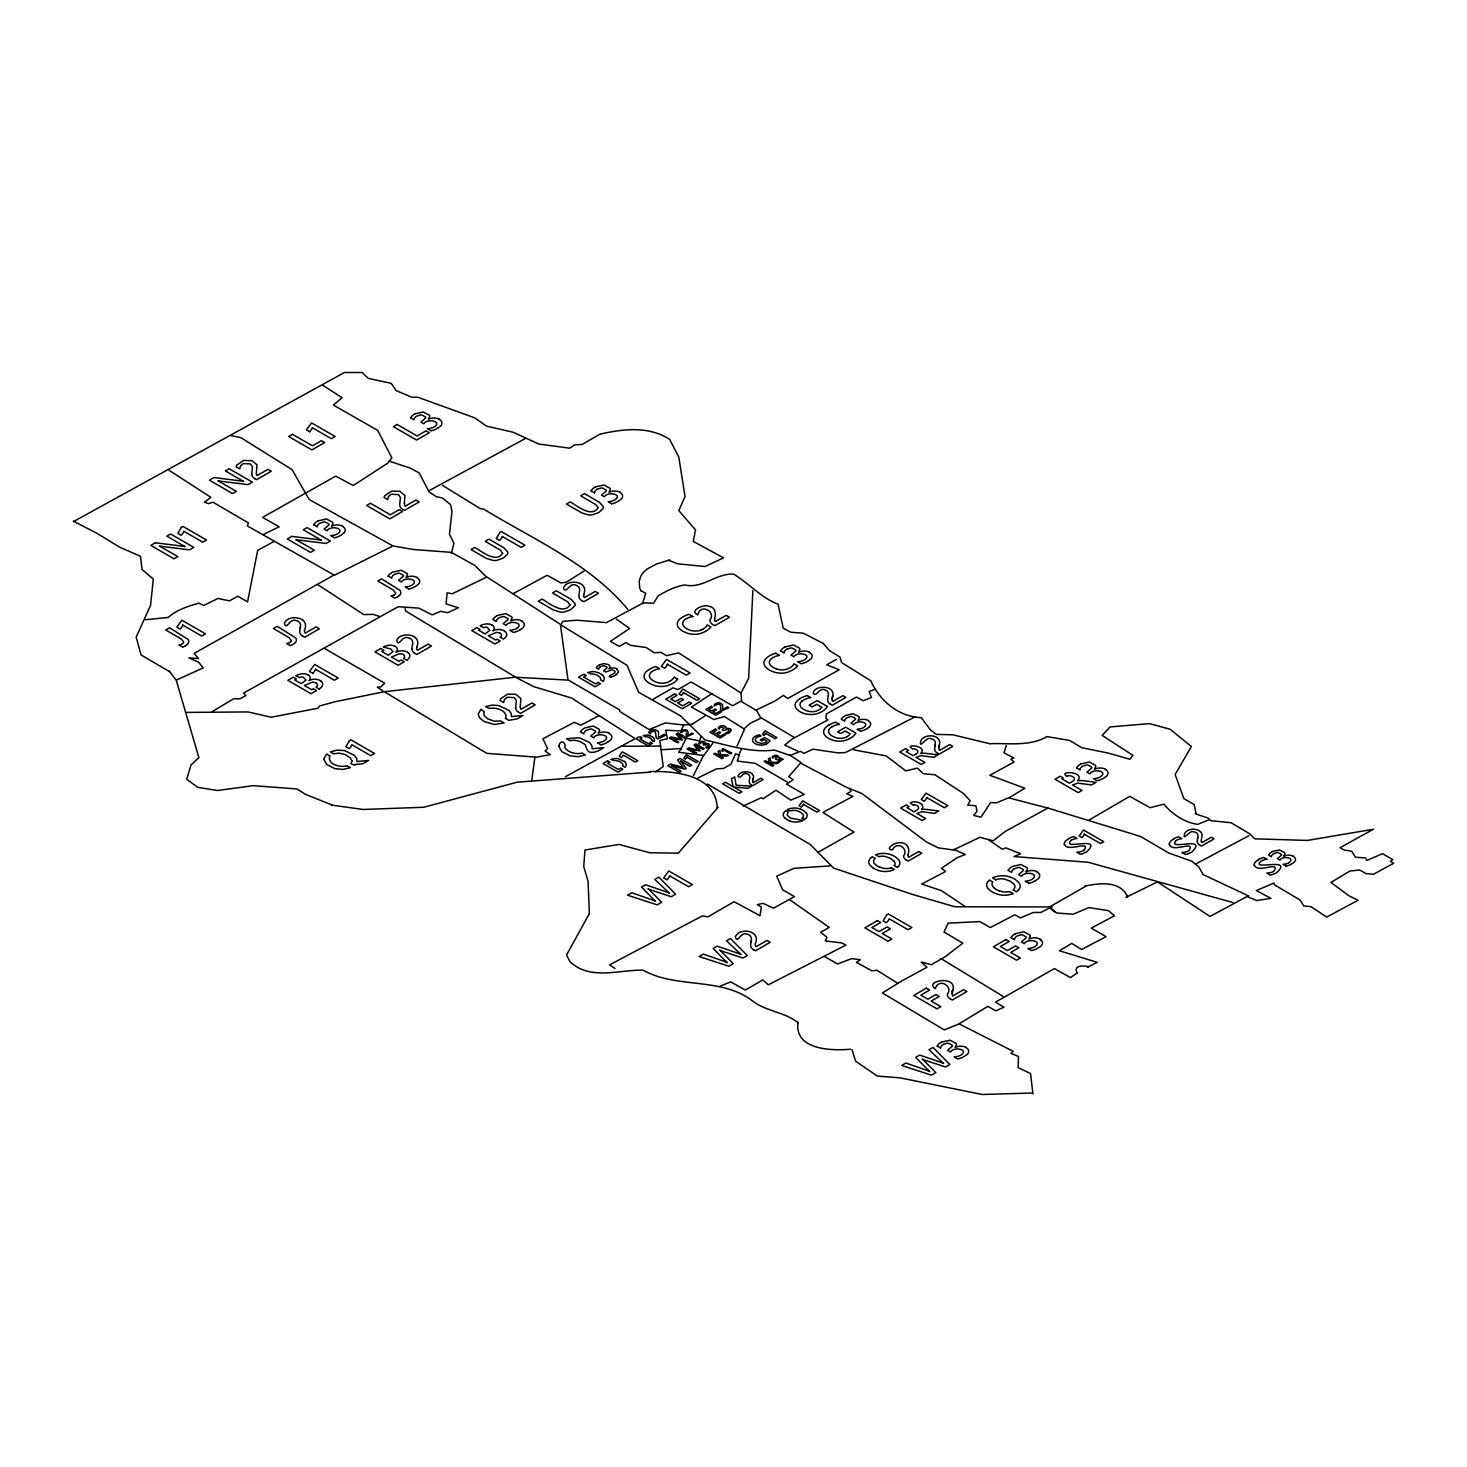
<?xml version="1.0" encoding="UTF-8"?>
<svg xmlns="http://www.w3.org/2000/svg" width="1467" height="1467" viewBox="0 0 1467 1467"><rect width="100%" height="100%" fill="white"/><g stroke="black" fill="none" stroke-linecap="round" stroke-linejoin="round"><path stroke-width="1.5" d="M752.883 590.504L748.647 678.212L741.055 693.066L678.598 652.87L666.586 655.676L660.883 652.375L654.337 652.742L646.122 647.515L630.498 645.315L625.859 642.638L619.312 646.415L610.455 641.299L629.655 628.499L616.36 619.129M506.628 634.844L506.647 634.257A8.234 4.749 0 0 0 504.795 631.415L504.465 631.195M304.421 630.26C310.986 616.103 287.129 614.141 284.451 623.402C286.523 630.92 289.659 617.845 296.169 620.614C300.423 621.109 301.413 625.657 300.093 628.224M404.342 503.346L404.965 495.571L399.923 491.298L391.652 491.078L384.757 495.754L384.042 497.441L387.655 499.532L388.517 496.506L391.286 494.232L398.401 494.617L400.454 497.496L399.684 504.63A11.993 6.932 0 0 0 402.655 509.342L404.635 510.314L419.25 501.879L415.986 499.99L405.497 506.042M416.61 647.497C423.083 633.854 400.491 630.993 396.75 640.382C398.602 648.304 401.94 634.918 408.486 637.87C413.052 638.108 413.272 644.16 412.392 644.912M520.272 706.379L520.858 698.494L515.834 694.313L507.582 694.111L500.669 698.769L499.99 700.382L503.584 702.546L504.446 699.539L507.215 697.265L514.33 697.632L516.366 700.529L515.614 707.662M583.573 594.758C590.211 580.309 565.584 578.566 563.401 588.395C567.069 594.392 569.233 580.987 576.916 585.645C581.831 587.827 578.621 592.796 578.915 596.042A11.993 6.932 0 0 0 581.867 600.755M687.913 734.307C689.38 728.769 683.31 728.916 681.293 731.116M714.539 618.707C716.318 613.793 715.529 607.356 709.294 606.366C703.518 603.597 688.555 611.079 697.852 614.875C700.199 602.882 716.574 611.739 709.881 619.991A11.993 6.932 0 0 0 712.852 624.704M752.553 780.627C757.981 770.102 739.111 769.478 738.103 776.281C740.725 779.894 742.779 771.092 747.473 773.971C750.756 774.594 749.582 779.362 749.564 778.702M755.248 943.813C761.556 930.481 739.551 926.961 735.352 936.79C737.443 944.583 740.615 931.16 747.125 934.186C751.434 934.827 752.186 939.338 750.884 941.997M832.027 698.769C838.427 684.392 813.653 684.686 813.231 693.121C816.569 697.962 819.173 686.464 825.298 690.077C829.919 690.664 827.956 698.017 828.177 696.091M907.926 854.638C910.365 849.265 907.523 842.847 901.086 842.792C895.017 841.306 883.849 850.053 892.559 849.851C897.015 840.023 909.118 849.356 903.599 855.829A11.149 6.436 0 0 0 906.349 860.212M938.935 747.675L939.302 745.566M952.01 993.031C960.775 973.483 922.56 980.965 935.341 988.611C938.532 977.499 953.697 986.062 947.352 994.314A11.993 6.932 0 0 0 950.323 999.027M798.011 1022.261C794.215 1050.115 831.551 1050.867 850.53 1049.217M531.751 780.536L534.923 757.027L486.824 753.36L385.326 692.332M686.464 733.023L686.244 734.765A4.291 2.476 0 0 0 687.308 736.452M749.417 779.472L749.234 781.544A8.564 4.951 0 0 0 751.342 784.9L752.773 785.597L763.207 779.582L760.878 778.225L753.323 782.516M827.92 697.375L827.7 699.961A11.149 6.436 0 0 0 830.45 704.343M1197.732 837.474C1198.667 834.595 1197.109 832.027 1193.129 831.716C1190.544 829.515 1181.412 842.975 1184.933 832.944C1189.517 826.288 1204.81 828.763 1201.656 837.969M935.047 745.089L934.607 748.867M1197.494 838.647L1197.695 837.73L1197.274 841.233M412.227 645.663L411.952 648.781M751.104 940.915L750.591 945.096A11.993 6.932 0 0 0 753.561 949.809M934.827 746.171C936.056 741.734 935.304 739.515 930.463 738.579C926.814 736.104 917.608 751.361 921.239 739.881C925.989 733.133 942.071 734.729 939.448 744.888M1201.455 838.886L1201.271 840.041A6.638 3.833 0 0 0 1201.895 842.48M300.185 627.784L299.763 631.543A11.993 6.932 0 0 0 302.734 636.256M658.61 734.692L658.408 731.501L655.437 729.704L651.623 729.961L648.561 732.18L650.028 734.032L651.843 731.391L655.364 731.556L656.042 736.581A5.996 3.466 0 0 0 657.528 738.946L665.835 735.205L664.203 734.27L658.921 737.278M720.554 705.187C717.84 701.519 712.32 709.111 714.612 704.325C717.363 701.409 724.533 702.62 722.424 708.213A3.319 1.907 0 0 0 722.736 709.478M752.919 778.647L752.864 778.904M832.504 696.22L832.229 697.43M952.523 990.28L952.285 991.362M952.23 991.582L952.45 990.628M451.378 553.591L453.908 543.358L449.47 534.226L452.001 511.561L450.534 504.611L442.502 498.047L436.396 496.708L429.208 492.068L419.085 472.832L409.806 467.955L389.122 461.133M1006.27 745.566L1003.96 752.754L1013.862 757.999L1010.91 759.209L1014.082 762.015L989.822 775.291L1024.846 788.201L1009.443 797.59M739.368 754.698L737.259 761.043L755.193 763.353L787.486 782.241M700.969 736.672L699.502 740.945L686.208 738.139L680.926 748.977M741.477 748.867L738.745 755.065L735.572 753.726L730.933 764.215L723.543 768.47L716.593 768.836L697.595 778.097M737.057 746.061L744.429 729.374M691.782 724.331L683.75 725.101L680.926 730.951L665.743 730.218L667.43 738.745L659.82 740.45L663.212 766.526L655.401 772.009M693.378 775.658L703.5 755.432L678.598 752.278L681.348 748.5L661.947 749.71M589.367 913.593L566.574 954.98L569.856 961.508C589.624 980.8 618.744 969.724 643.169 970.145C676.012 988.85 720.902 976.894 752.039 1000.567C765.701 1011.46 784.387 1011.735 798.195 1022.792M483.982 711.752L484.018 715.456L488.071 719.013L494.471 721.214L500.724 720.957L504.153 722.974L494.287 724.46L484.275 721.581L479.709 718.023L478.132 714.264L480.938 709.258L484.073 711.623M703.078 756.404L712.779 743.256M704.71 743.897L705.187 743.146A2.586 1.504 0 0 0 704.93 742.21L704.637 741.954A3.906 2.256 0 0 0 704.288 741.715C702.583 740.322 696.843 742.394 699.557 744.099A3.502 2.035 0 0 1 700.382 742.889M718.133 807.253L678.359 853.152L649.551 852.73L619.092 844.424L584.985 849.998L583.719 866.539L588.084 881.264L589.367 914.234M1026.111 871.801L1027.45 868.904A7.005 4.034 0 0 0 1027.138 867.767L1021.032 864.503L1012.505 866.429A16.174 9.334 0 0 0 1008.159 870.389M1283.827 856.251L1284.982 853.776A6.051 3.484 0 0 0 1284.505 852.492L1279.462 850.016L1272.494 851.465M343.608 533.273L340.931 535.253A15.605 9.004 0 0 1 334.293 537.784L330.717 535.657A11.406 6.583 0 0 0 337.667 533.786C345.845 528.12 329.947 525.168 327.049 530.761L324.115 529.074L328.956 524.911A4.144 2.384 0 0 0 328.718 523.976L325.179 522.014A3.741 2.164 0 0 0 323.767 521.94L319.751 523.242A9.829 5.666 0 0 0 317.147 526.8M187.336 644.435L185.557 645.718M399.391 595.492L397.612 596.776M868.867 727.302L867.089 728.622M870.976 857.663L872.187 856.71L875.267 858.488M802.247 700.933L803.403 700.162A15.422 8.894 0 0 1 810.884 697.632L807.308 695.615M1077.585 972.676L1070.47 977.609L1054.425 968.568L995.525 1002.144L1003.905 1007.206L995.708 1010.891L987.859 1006.362L959.051 1023.838L1013.22 1051.326L1010.836 1053.324L1018.501 1056.478L1018.135 1067.646L1030.531 1073.532L1032.915 1093.869M711.935 693.561L691.47 707.076L713.842 719.508L724.386 716.574L744.007 728.879L749.71 723.634L761.318 717.913M691.69 724.496L705.609 715.474M394.146 594.997L395.283 594.098A4.328 2.494 0 0 0 395.705 593.126L393.449 590.119L377.789 581.005L381.567 578.823L400.069 590.431A9.756 5.63 0 0 1 399.446 595.51M584.086 571.011L566.354 582.216L560.871 582.949L547.154 575.266L513.193 593.658M898.464 982.982L882.419 992.976L944.253 1029.889L958.373 1024.168M1176.241 840.444C1165.898 851.538 1209.156 834.943 1191.772 852.07A11.974 6.913 0 0 1 1191.351 852.29L1187.592 853.886M800.212 698.512L797.571 700.401A15.55 8.985 0 0 0 795.151 705.59A14.982 8.655 0 0 0 797.461 709.845L799.478 711.367A21.437 12.378 0 0 0 801.33 712.394L804.558 713.659A13.9 8.013 0 0 0 817.871 713.475L821.612 711.788A22.61 13.056 0 0 0 827.388 706.434M828.708 725.156L826.049 727.045A15.55 8.985 0 0 0 823.647 732.235A14.982 8.655 0 0 0 825.958 736.489L827.975 738.011A21.437 12.378 0 0 0 829.809 739.038L833.054 740.303A13.9 8.013 0 0 0 846.349 740.12L850.09 738.433M831.899 726.807L830.725 727.577A10.764 6.216 0 0 0 830.634 734.967L831.771 735.792A18.594 10.746 0 0 0 833.146 736.544L836.007 737.699A9.26 5.355 0 0 0 845.175 737.626L846.807 736.819M212.11 711.697L233.62 698.787L239.965 698.787L245.869 695.633L243.54 693.066L398.199 606.696L418.884 608.163L432.16 614.856L440.815 611.336L447.783 612.674L458.327 607.796L446.096 603.891L447.142 592.815L452.221 593.787L486.604 577.099L474.795 565.4L451.378 552.381L412.96 549.447L392.918 545.907L309.17 499.495L292.08 469.66L240.808 437.624L231.089 435.681M437.698 428.254L440.393 426.292A11.369 6.565 0 0 0 441.989 423.321L441.97 423.009A8.637 4.988 0 0 0 440.283 420.057L439.953 419.837A10.856 6.271 0 0 0 439.238 419.379M415.418 586.488L418.095 584.526A11.369 6.565 0 0 0 419.709 581.537L419.69 581.244A8.637 4.988 0 0 0 417.985 578.291L417.673 578.053A10.856 6.271 0 0 0 416.94 577.595M516.751 628.444C525.058 622.778 509.049 619.808 506.152 625.419L503.236 623.732L508.077 619.569A4.144 2.384 0 0 0 507.839 618.634L504.3 616.672A3.741 2.164 0 0 0 502.888 616.598L498.872 617.919A9.829 5.666 0 0 0 496.268 621.458L492.875 619.532A16.174 9.334 0 0 1 497.166 615.572M520.052 629.911L522.729 627.931A11.369 6.565 0 0 0 524.342 624.96M615.627 675.26L618.634 671.941L616.708 668.897M607.576 742.302L610.254 740.34A11.369 6.565 0 0 0 611.867 737.351L611.849 737.057A8.637 4.988 0 0 0 610.162 734.105L609.832 733.867A10.856 6.271 0 0 0 609.117 733.408M1035.427 880.787L1038.104 878.825A11.369 6.565 0 0 0 1039.718 875.836L1039.7 875.542A8.637 4.988 0 0 0 1038.013 872.59L1037.682 872.352A10.856 6.271 0 0 0 1036.967 871.893M1288.98 862.706C1296.076 857.865 1282.396 855.316 1279.902 860.12L1277.409 858.672L1281.553 855.096A3.557 2.054 0 0 0 1281.351 854.307L1278.307 852.62A3.209 1.852 0 0 0 1277.097 852.547L1273.668 853.684M1083.985 850.365C1091.411 839.601 1067.554 852.712 1064.694 844.552M1089.192 819.998L1129.7 796.361L1150.165 807.694L1163.881 804.154C1172.61 814.442 1184.126 822.253 1197.64 824.381L1208.826 819.87M1071.24 840.206C1060.513 851.282 1104.083 834.705 1086.772 851.832A11.974 6.913 0 0 1 1086.35 852.052L1082.719 853.611M599.801 434.232L581.977 444.519L574.771 444.758L569.673 448.187L538.719 444.024L513.267 432.27L486.531 426.145L474.648 417.82L417.82 397.245L411.879 397.245L396.182 390.625L391.084 383.29L368.18 378.376L362.239 372.508L344.415 372.508L73.35 521.665M305.576 632.955L316.065 626.904L319.329 628.793L304.714 637.228L302.88 636.183M584.71 597.454L595.217 591.403L598.481 593.291L583.866 601.727L582.032 600.663M585.901 675.682L583.591 677.02L595.51 683.897L597.711 682.613M715.694 621.403L726.183 615.351L729.447 617.24L714.832 625.675L712.999 624.63M653.292 699.154L672.913 687.821L677.974 689.527L691.049 681.99L732.62 705.737L740.853 701.226M607.375 761.006L603.047 763.5L617.974 772.119L622.833 769.295L620.706 768.103M609.667 762.106L607.595 763.298L618.304 769.497L620.303 768.36M722.919 709.46L727.412 706.856L728.806 707.681L721.764 710.835M688.316 735.279L692.057 733.115L693.231 733.793L687.363 736.434M733.17 786.77L725.376 782.259L722.681 783.836L739.258 793.409L741.954 791.85L733.848 787.101M916.105 754.02L913.171 755.707L906.148 751.654L908.458 750.334L905.579 748.665L899.748 752.021L921.313 764.472L924.833 762.437L916.05 757.375L921.038 755.633L933.745 757.302L937.926 754.882L925.915 753.36A13.992 8.069 0 0 0 924.082 753.268L922.633 753.268A8.087 4.676 0 0 0 920.781 753.433C928.593 745.419 902.553 743.622 912.584 748.848M939.999 750.187L949.736 744.558L952.78 746.318L939.192 754.148L937.505 753.176M725.432 960.995L713.182 948.434L717.143 946.142L738.69 953.495A19.419 11.204 0 0 1 741.073 954.504L741.092 954.504A19.254 11.113 0 0 1 739.423 953L726.458 940.769L730.438 938.477L747.29 955.549L742.925 958.061L722.277 951.239A15.899 9.187 0 0 1 719.674 950.121L719.6 950.158A15.679 9.04 0 0 1 721.452 951.68L733.298 963.636L728.842 966.203L699.136 956.539L703.353 954.1L724.57 961.49A17.586 10.141 0 0 1 727.119 962.59L727.21 962.554M756.404 946.527L766.893 940.457L770.157 942.346L755.542 950.781L753.708 949.736M1202.243 842.443L1211.247 837.254L1214.034 838.867L1201.51 846.111L1199.951 845.194M953.165 995.726L963.654 989.675L966.918 991.564L952.303 999.999L950.488 998.954M1085.433 886.435L1049.51 906.954L1056.625 912.969L1073.037 914.234L1088.899 907.596L1108.41 910.64L1114.425 915.811L1091.265 928.134L1106.045 936.661L1081.601 949.497L1071.754 943.391L1059.357 950.763L1097.279 962.352L1087.615 967.083M818.274 852.162L853.941 832.064L822.932 812.443L852.877 796.361L846.771 793.812L850.988 791.373L849.723 789.173M414.776 413.896L423.303 411.989L429.409 415.253A7.005 4.034 0 0 1 429.721 416.371L428.382 419.269A8.197 4.731 0 0 1 439.513 419.195M317.991 520.895L326.536 518.97L332.642 522.234A7.005 4.034 0 0 1 332.954 523.352L331.615 526.25A8.197 4.731 0 0 1 342.728 526.176M595.382 486.934L603.909 485.009L610.015 488.273A7.005 4.034 0 0 1 610.345 489.41L608.988 492.307A8.197 4.731 0 0 1 620.119 492.234M497.111 615.553L505.657 613.628L511.763 616.892A7.005 4.034 0 0 1 512.075 618.029L510.736 620.908A8.197 4.731 0 0 1 521.849 620.853M784.918 646.929L793.445 645.003L799.552 648.267A7.005 4.034 0 0 1 799.882 649.404L798.525 652.302A8.197 4.731 0 0 1 809.656 652.228M1080.849 763.904L1089.376 761.996L1095.482 765.261A7.005 4.034 0 0 1 1095.794 766.379L1094.455 769.276A8.197 4.731 0 0 1 1105.586 769.203M1015.292 933.745L1023.819 931.82L1029.926 935.084A7.005 4.034 0 0 1 1030.256 936.221L1028.899 939.1A8.197 4.731 0 0 1 1040.03 939.045M941.484 1042.102L950.011 1040.195L956.117 1043.459A7.005 4.034 0 0 1 956.429 1044.577L955.09 1047.475A8.197 4.731 0 0 1 966.221 1047.401M703.133 629.05L700.823 630.132M705.535 631.433L700.878 633.432A14.102 8.142 0 0 1 694.239 634.294A14.945 8.619 0 0 1 687.565 633.286L683.494 631.599A24.04 13.881 0 0 1 681.55 630.425L679.056 628.298A15.935 9.205 0 0 1 677.314 624.08A17.219 9.939 0 0 1 677.406 623.108A16.155 9.315 0 0 1 679.808 619.074L682.577 617.094A21.51 12.414 0 0 1 689.05 614.343L692.827 616.543M669.924 681.238L667.632 682.32A10.562 6.088 0 0 1 656.574 682.283L654.062 681.201A18.888 10.911 0 0 1 652.632 680.34L650.78 678.799A11.204 6.473 0 0 1 651.385 672.014L652.192 671.464A14.523 8.38 0 0 1 659.6 668.695L655.914 666.586A21.51 12.414 0 0 0 649.459 669.319L646.599 671.263A16.155 9.315 0 0 0 644.196 675.278A17.219 9.939 0 0 0 644.123 676.269A15.935 9.205 0 0 0 645.847 680.468L648.341 682.613A24.04 13.881 0 0 0 650.303 683.787L654.374 685.474A14.945 8.619 0 0 0 661.049 686.483A14.102 8.142 0 0 0 667.687 685.602L672.344 683.622A21.106 12.176 0 0 0 677.699 679.111M836.428 659.453L826.728 664.808L839.179 669.796L787.687 698.549L783.47 695.376L774.613 701.226L755.413 710.358M273.926 541.525L257.679 550.418L247.556 601.837L237.837 596.225L229.402 600.847L218.015 598.426L203.675 605.486L198.815 603.175C188.033 606.293 176.663 609.795 168.228 617.424L145.636 619.734M597.124 489.3L601.14 487.979A3.741 2.164 0 0 1 602.552 488.053L606.091 490.015A4.144 2.384 0 0 1 606.329 490.95L601.488 495.113L604.422 496.8C607.265 491.243 623.365 494.086 615.021 499.825A11.406 6.583 0 0 1 608.108 501.714L611.611 503.731M600.498 666.678L603.359 665.743A2.677 1.54 0 0 1 604.367 665.798L606.898 667.192A2.952 1.705 0 0 1 607.063 667.87L603.615 670.841L605.706 672.051L611.739 669.851A3.136 1.815 0 0 1 612.949 670.034C620.853 673.316 604.001 676.012 610.84 677.002M786.66 649.294L790.676 647.974A3.741 2.164 0 0 1 792.088 648.047L795.646 650.009A4.144 2.384 0 0 1 795.866 650.945L791.043 655.107L793.959 656.794C796.819 651.275 812.883 654.044 804.558 659.82A11.406 6.583 0 0 1 797.645 661.709L801.147 663.726A15.605 9.004 0 0 0 807.712 661.232L810.536 659.325A11.369 6.565 0 0 0 812.131 656.336L812.131 656.042A8.637 4.988 0 0 0 810.426 653.09L810.096 652.852A10.856 6.271 0 0 0 809.381 652.393M565.308 776.758L635.138 738.635L571.635 698.054L533.658 686.611L513.193 676.012M1014.247 868.794L1018.263 867.474A3.741 2.164 0 0 1 1019.675 867.547L1023.214 869.509A4.144 2.384 0 0 1 1023.453 870.444L1018.611 874.607L1021.545 876.294C1024.406 870.811 1040.47 873.488 1032.126 879.32A11.406 6.583 0 0 1 1025.213 881.209L1028.734 883.226M943.226 1044.467L947.242 1043.165A3.741 2.164 0 0 1 948.654 1043.239L952.193 1045.201A4.144 2.384 0 0 1 952.431 1046.118L947.59 1050.299L950.524 1051.986C953.385 1046.466 969.449 1049.217 961.105 1054.993A11.406 6.583 0 0 1 954.192 1056.882L957.713 1058.917A15.605 9.004 0 0 0 964.277 1056.405L967.101 1054.498A11.369 6.565 0 0 0 968.697 1051.527L968.678 1051.216A8.637 4.988 0 0 0 966.991 1048.282L966.661 1048.043A10.856 6.271 0 0 0 965.946 1047.585M429.428 490.491L525.424 438.468M643.151 603.01L606.421 622.613L576.659 620.211L563.016 621.33L560.522 625.345L568.022 680.12L515.155 677.222L384.391 691.69L335.43 701.648L319.568 705.975L317.899 708.231L271.157 717.235L248.051 711.935L186.566 712.412M793.812 738.139L827.993 719.875L825.884 718.408L826.306 714.026L856.471 697.082L863.219 700.749L871.453 697.448L869.124 691.489L875.047 689.288M1195.532 864.1L1248.912 835.713M915.261 716.74L845.432 752.571L838.189 752.883L812.865 749.197L803.971 753.378L800.359 751.287L790.328 755.468L774.191 750.004C751.342 753.249 727.577 745.034 705.187 740.046L680.706 715.951L638.695 692.332L627.014 665.34L560.797 624.869M599.508 664.844L603.872 663.597L608.035 664.459A7.793 4.493 0 0 1 608.768 664.936L609.52 665.688A5.061 2.934 0 0 1 609.905 667.045L608.97 668.824A5.85 3.374 0 0 1 616.91 668.787M598.848 715.731L580.712 725.23L574.386 722.296L542.937 738.745L547.576 748.738L545.046 750.921L550.327 754.698L534.501 757.504M334.843 575.064L391.689 546.586M1125.922 897.382L1157.463 881.905L1210 916.435L1247.023 896.539L1256.871 900.536L1270.917 898.336L1256.32 890.542L1274.016 883.061L1274.383 884.748L1300.092 900.023L1303.741 905.909L1310.856 906.643L1326.718 917.077L1358.094 900.225L1349.145 895.915L1330.917 882.437L1349.878 871.05L1359.726 870.004L1365.924 873.58L1373.405 874.314L1393.65 863.274L1390.368 861.367L1392.917 859.68L1382.519 853.684L1366.841 860.432L1365.374 857.902L1355.526 857.26L1351.529 851.153L1344.047 849.998L1340.031 847.688L1373.405 829.258L1307.39 840.426L1254.67 838.831L1249.939 833.99L1231.143 822.73L1210.917 820.731L1208.166 818.091L1195.22 813.782M263.382 534.465L279.207 526.781L262.538 517.411L335.741 476.115L353.254 485.504L387.655 463.205L391.872 457.851L377.734 430.436L333.431 405.094L342.068 397.667L323.088 385.491M743.127 806.098L761.226 797.755L763.042 798.782L776.006 790.255L790.786 800.175L804.356 794.436L786.569 784.167L793.207 779.637L788.678 776.666L801.055 762.565L789.576 754.9M177.085 679.789L203.235 667.852L198.595 662.24L188.895 657.858L198.595 658.591L194.176 653.347L334.054 575.027L247.336 525.938L248.4 522.894L212.953 502.191L208.736 503.639L204.518 502.191L210.845 497.313L168.852 470.155M704.747 743.897C713.677 741.312 706.526 751.141 705.774 747.051C707.552 746.85 708.781 744.704 706.727 744.502C699.484 746.648 706.856 742.137 701.061 742.559A4.144 2.402 0 0 0 700.401 742.889M719.545 986.392L730.713 981.881L745.273 990.06L762.785 979.938L768.286 984.815L845.927 945.096L841.71 942.914L825.243 940.952L826.93 937.303L820.603 932.187L829.258 927.437L789.796 899.784M669.704 559.936L656.446 564.006L647.552 568.793A37.757 21.803 0 0 0 640.676 576.476L639.209 581.372L639.649 587.387A48.283 27.873 0 0 0 640.877 590.669L640.987 590.926M489.3 708.488L485.467 706.599L492.105 705.095L498.762 705.554L508.664 710.193L511.158 713.365L511.47 716.556L523.132 715.438L517.228 718.848L508.737 720.352L505.382 718.372A8.967 5.171 0 0 0 505.84 717.785C507.454 710.321 495.681 707.186 489.74 708.378M570.443 740.597C575.724 739.515 581.335 741.477 585.37 744.906C587.295 751.434 588.579 754.35 597.931 751.049L603.836 747.638L592.173 748.775L591.861 745.584L589.349 742.394L579.447 737.754L566.519 738.671L569.929 740.725M1084.883 886.123C1099.04 883.024 1120.66 880.383 1127.555 896.85M600.681 433.994C623.53 428.877 649.074 425.907 669.704 439.458L678.799 457.062L685.034 496.506L678.799 510.608L695.56 529.972L693.249 541.396L723.561 557.863L705.022 566.519L677.901 563.841L668.622 560.339M650.651 772.082L517.154 782.186L423.761 807.253L363.046 809.454L331.854 805.145M829.882 865.915L794.014 868.354L776.721 876.147L782.626 889.791L794.436 896.612L773.549 908.183L763.005 903.324L757.302 904.662L761.318 906.973L760.053 915.738L734.105 901.728L707.938 916.838L702.455 915.866L609.612 964.828L615.095 968.495M1032.548 1093.025L982.212 1094.492L900.133 1077.86L877.339 1076.063L855.646 1061.228L851.997 1049.639M621.421 746.3L660.663 746.061M1052.316 906.936L954.889 906.771L912.346 894.393L833.623 868.097L810.389 844.589L707.241 783.983M649.368 771.55C674.802 770.725 716.281 774.943 717.216 808.189M990.042 743.677C1009.131 743.035 1029.559 746.685 1046.925 736.599L1069.516 740.432L1081.784 747.675L1108.374 753.139L1129.938 759.283L1132.891 755.358L1102.157 735.389L1109.987 726.954L1149.431 723.634L1169.969 729.172L1191.387 746.483L1175.14 774.466L1183.851 798.598L1194.193 804.558L1195.972 813.433M769.973 763.097L776.832 763.629L778.629 762.583L770.798 762.125L770.102 757.944L768.451 758.897L769.258 762.602M734.472 787.174L748.207 788.237L751.782 786.165L736.122 785.248L734.71 776.887L731.41 778.775L733.042 786.184M719.619 755.597L726.513 756.128L728.31 755.083L720.48 754.625L719.784 750.444L718.133 751.397L718.94 755.102M683.677 724.991L665.321 722.919L649.074 729.612L619.954 711.587L619.532 709.881L568.884 680.395M853.721 749.839L886.215 755.927L905.836 770.909L917.443 768.103L923.348 773.714L934.956 774.796L963.452 793.445L970.2 800.744L967.67 805.145L975.885 805.75L976.949 811.471L973.575 815.377L980.965 817.192L990.665 802.577L996.57 802.816L1008.599 797.828L1047.841 808.06L1005.225 831.441L993.196 840.829L979.901 837.29L953.312 849.961L938.33 847.889L926.521 842.04L861.954 793.555L846.551 787.357L801.826 763.72M1088.532 966.973C1084.113 965.194 1072.78 965.231 1077.035 972.768M989.895 743.751L952.817 734.802L936.423 734.38L930.665 730.199L921.349 717.656C898.611 716.868 879.742 700.768 870.83 680.816L841.581 662.552L839.949 657.014L829.46 650.615L823.262 643.463M672.895 738.433L682.448 740.01L678.689 735.022M1233.087 902.59L1088.147 862.266L1014.082 856.545L1020.629 853.739L1005.849 847.889L1002.273 849.228L989.18 840.224M1046.778 807.694L1140.464 836.447L1168.741 853.005L1191.956 861.294L1198.906 867.015L1203.123 874.57L1248.71 896.007M379.843 616.562L373.095 614.38L363.816 614.618L317.605 584.526M650.633 889.882L671.299 896.704L675.645 894.192L658.793 877.101L654.814 879.411L667.76 891.643A19.254 11.113 0 0 0 669.502 893.11L669.52 893.091A19.419 11.204 0 0 0 667.045 892.119L645.517 884.784L641.537 887.077L653.787 899.638A19.438 11.223 0 0 0 655.529 901.196L655.566 901.178A17.586 10.141 0 0 0 652.925 900.133M652.925 900.133L631.727 892.743L627.491 895.182L657.198 904.846L661.654 902.26L649.808 890.304A15.679 9.04 0 0 0 647.974 888.8L648.029 888.764A15.899 9.187 0 0 0 650.633 889.882M776.446 668.989L773.953 667.888A18.888 10.911 0 0 1 772.522 667.027L770.67 665.486A11.204 6.473 0 0 1 771.275 658.701L772.1 658.151A14.523 8.38 0 0 1 779.509 655.382L775.805 653.273M689.82 749.05L689.967 749.105A6.913 3.998 0 0 0 690.7 749.344L700.254 750.939L696.183 745.584M671.941 738.103L672.179 738.194A6.913 3.998 0 0 0 672.895 738.433M999.357 890.982L997.358 890.102A21.143 12.213 0 0 1 995.891 889.277L993.617 887.535M789.759 820.897L787.834 820.016A18.814 10.874 0 0 1 786.422 819.173L784.607 817.687M800.542 809.161L802.467 810.041A19.346 11.168 0 0 1 803.879 810.903L806.006 812.718M331.854 804.925L305.594 794.399L296.829 788.934L253.241 785.67L217.501 790.511L197.807 787.357L186.676 779.234L191.058 764.912L198.889 757.65L176.278 680.376L169.347 671.097M880.09 867.364L878.715 866.74A19.383 11.186 0 0 1 876.936 865.713L875.524 864.631A9.517 5.483 0 0 1 875.01 858.397M499.367 633.029L497.918 632.534A3.998 2.311 0 0 0 496.359 632.405L488.273 635.743L495.663 640.015L497.075 639.209L500.174 640.987L494.984 643.995L471.769 630.59L476.848 627.656L479.947 629.435L478.645 630.187L485.174 633.964L489.923 630.26L487.026 627.344A3.282 1.889 0 0 0 485.467 627.198L483.432 627.638L480.167 625.767A11.663 6.73 0 0 1 486.861 623.878A6.436 3.723 0 0 1 491.555 624.905L491.83 625.089M402.526 654.337L401.078 653.842A3.998 2.311 0 0 0 399.519 653.695L391.432 657.051L398.841 661.305L401.096 660.003L404.195 661.782L398.144 665.284L374.929 651.88L380.852 648.469L383.969 650.248L381.805 651.476L388.352 655.254L393.101 651.568L390.222 648.652A3.264 1.889 0 0 0 388.7 648.506L383.437 647.002A11.553 6.675 0 0 1 390.02 645.187A6.436 3.723 0 0 1 394.715 646.213L394.99 646.397M315.442 682.778L313.993 682.283A3.998 2.311 0 0 0 312.434 682.155L304.347 685.492L311.738 689.765L313.461 688.775L316.56 690.554L311.059 693.726L287.844 680.321L293.272 677.186L296.389 678.964L294.72 679.936L301.248 683.714L305.998 680.01L303.009 677.057A3.246 1.87 0 0 0 301.689 676.947L299.158 677.516L295.949 675.664M953.532 849.356L965.341 854.472L957.328 857.645L941.502 868.244L945.518 871.526L921.661 884.069L941.502 890.652L964.718 906.239M797.81 751.177L784.735 745.089L794.234 737.406L760.474 717.436L756.679 710.615L741.697 701.721L741.055 694.038M649.294 737.553L647.864 736.984A4.474 2.586 0 0 0 645.242 736.709L643.224 735.59L645.462 735.15A6.07 3.502 0 0 1 648.194 735.26L650.853 736.104A12.359 7.133 0 0 1 652.21 736.837A8.032 4.639 0 0 1 654.502 740.157A8.197 4.731 0 0 1 653.897 741.605L651.88 740.468M73.423 521.17L97.5 533.585L119.561 547.173L140.539 556.341L141.987 569.398L153.301 579.08L150.569 605.303L136.156 637.191L141.089 654.997L169.53 671.629M823.409 643.536L803.458 633.231L790.768 632.204L783.231 628.188L778.06 604.221C760.915 597.656 749.087 583.389 733.592 574.11C716.134 573.212 702.051 589.147 684.997 584.948C675.132 586.452 666.33 590.908 657.95 596.115L653.677 603.194L642.748 602.864L645.7 593.31L640.969 590.578M672.234 738.286L678.854 742.082L677.571 742.834L669.282 738.048L671.226 736.911L679.588 739.038A7.463 4.309 0 0 1 680.175 739.221L676.269 734.013L678.121 732.932L686.409 737.736L685.071 738.506L678.139 734.454M690.022 749.215L696.66 753.011L695.376 753.745L687.069 748.959L689.032 747.84L697.375 749.967A7.463 4.309 0 0 1 697.98 750.15L697.522 749.564M307.905 674.838L307.612 674.673A6.436 3.723 0 0 0 302.954 673.72A11.956 6.895 0 0 0 296.059 675.737M607.668 760.841L609.814 762.033M824.821 956.796L837.694 963.984L851.612 958.629L860.267 959.711L856.471 962.407L871.875 970.806L876.936 970.31L897.621 983.238L926.942 967.266L921.239 962.04L931.38 964.718L945.298 956.667L962.81 943.153L944.033 932.058L948.049 923.183L979.901 921.588L990.243 927.566L1014.926 914.766L1020.409 917.939L1033.281 912.456L1040.873 912.456L1049.528 907.945L1054.81 911.961M403.517 658.463L406.707 660.278M603.194 681.348L600.516 679.808A7.06 4.071 0 0 0 600.645 679.074A7.335 4.236 0 0 0 599.728 677.057L598.114 675.755A14.468 8.344 0 0 0 596.849 675.058L593.64 674.031A6.051 3.484 0 0 0 590.871 673.958L587.717 672.473L591.898 671.648A8.619 4.969 0 0 1 595.144 671.813L599.086 673.005A17.622 10.177 0 0 1 601.103 674.087L602.644 675.26M586.213 675.498L583.866 674.16L578.548 677.222L595.125 686.794L600.498 683.677L598.151 682.338M500.247 637.246L503.438 639.062A12.836 7.408 0 0 0 506.738 634.844M319.201 689.013L316.047 687.198A5.795 3.337 0 0 0 315.772 682.577M1286.064 866.062L1283.057 864.32A9.774 5.648 0 0 0 1289.016 862.724M1266.791 859.35L1263.527 857.462L1261.455 858.103A24.682 14.248 0 0 0 1258.264 859.699M1076.595 767.901L1079.932 769.808M591.128 490.913L594.465 492.839M1066.857 776.19C1057.267 770.652 1086.002 771.294 1077.603 780.756A8.71 5.024 0 0 1 1079.62 780.572L1081.161 780.572A15.055 8.692 0 0 1 1083.031 780.682L1096.069 782.314L1091.576 784.918L1077.897 783.14L1072.524 784.992L1081.968 790.456L1078.19 792.638L1054.975 779.234L1060.219 776.208L1063.318 778.005L1061.851 778.849L1069.425 783.213L1072.579 781.379A5.538 3.209 0 0 0 1073.514 777.198A5.538 3.209 0 0 0 1066.674 775.933M431.005 430.693L427.484 428.676A11.406 6.583 0 0 0 434.434 426.805C442.686 421.047 426.695 418.205 423.816 423.78L420.882 422.074L425.723 417.912A4.144 2.384 0 0 0 425.485 416.976L421.946 415.033A3.741 2.164 0 0 0 420.534 414.941L416.518 416.261A9.829 5.666 0 0 0 413.914 419.819L410.522 417.893A16.174 9.334 0 0 1 414.831 413.932M780.664 650.908L784.001 652.833M797.443 665.761L793.959 663.744A14.835 8.564 0 0 1 789.778 667.907L787.522 669.007A10.562 6.088 0 0 1 776.465 668.97M1084.223 834.173L1100.507 843.562L1103.734 841.691L1083.545 830.029L1079.199 835.915L1081.931 837.602A17.971 10.379 0 0 0 1084.315 834.173M833.018 701.244L842.847 695.651L845.872 697.412L832.302 705.242L830.597 704.27M827.333 706.434L817.137 700.548L809.142 705.15L812.186 706.911L816.661 704.325L821.703 707.241M841.416 719.233L844.515 721.012M309.684 431.738L306.42 429.849L311.572 422.899L335.136 436.506L331.34 438.688L312.361 427.722A20.96 12.103 0 0 1 309.629 431.72M926.722 797.553L944.345 807.73L947.865 805.713L925.97 793.079L921.258 799.442L924.228 801.275A19.474 11.241 0 0 0 926.814 797.571M667.302 664.221L686.281 675.168L690.058 672.986L666.495 659.398L661.342 666.348L664.606 668.218A20.96 12.103 0 0 0 667.412 664.239M677.552 679.074L674.068 677.057A14.835 8.564 0 0 1 669.887 681.201M1008.251 870.408L1011.588 872.333A9.829 5.666 0 0 1 1014.174 868.757M764.197 735.224L762.565 734.289L765.132 730.804L776.923 737.608L775.034 738.708L765.536 733.225A10.489 6.051 0 0 1 764.16 735.205M683.329 692.497L696.898 700.309L699.594 698.75L682.76 689.05L679.093 694.001L681.422 695.358A14.982 8.637 0 0 0 683.42 692.497M995.855 879.87L992.554 877.963L994.314 877.174A14.615 8.435 0 0 1 1009.516 876.789L1013.624 878.495A27.103 15.642 0 0 1 1015.622 879.687L1018.942 882.676A14.578 8.417 0 0 1 1018.171 890.377L1016.393 891.734L1013.092 889.827A9.26 5.355 0 0 0 1014.394 884.711L1011.02 881.759A24.774 14.303 0 0 0 1009.479 880.878L1004.253 879.045A8.985 5.19 0 0 0 995.8 879.852M1012.927 893.586L1009.479 891.606A10.122 5.831 0 0 1 999.54 890.854M769.313 762.895L765.426 760.639L764.069 761.428L772.357 766.214L773.714 765.426L769.643 763.078M598.591 669.209L596.207 667.852A11.681 6.748 0 0 1 599.563 664.863M257.459 475.345L268.021 469.348L271.303 471.219L256.67 479.672L254.855 478.609M908.917 857.113L918.745 851.52L921.771 853.281L908.201 861.111L906.496 860.139M680.651 732.198C681.88 733.647 683.732 729.081 686.043 731.373M719.013 755.395L715.107 753.139L713.751 753.91L722.057 758.696L723.396 757.926L719.325 755.56M803.274 804.264L816.844 812.095L819.54 810.536L802.706 800.817L799.075 805.713L801.367 807.125A14.982 8.637 0 0 0 803.366 804.283M313.755 524.874L317.074 526.8M493.004 630.737L493.077 630.773A8.325 4.804 0 0 0 492.032 624.979M894.283 865.603L897.474 867.437M388.223 576.109L391.561 578.035M408.706 588.927L405.204 586.91A11.406 6.583 0 0 0 412.135 585.04C420.387 579.355 404.397 576.421 401.518 581.996L398.602 580.309L403.443 576.146A4.144 2.384 0 0 0 403.205 575.211L399.647 573.249A3.741 2.164 0 0 0 398.235 573.175L394.238 574.496A9.829 5.666 0 0 0 391.634 578.035M891.221 867.694L894.283 869.473L893.22 869.968A13.405 7.738 0 0 1 884.839 871.526A14.248 8.215 0 0 1 878.605 870.518L874.809 868.922A24.462 14.12 0 0 1 872.975 867.841M1011.038 937.725L1014.375 939.65M802.064 818.146L804.429 819.503M802.742 820.475L790.145 817.963L787.156 814.992L788.127 812.04L785.762 810.664A10.947 6.326 0 0 0 784.478 817.724M686.794 757.1L696.293 762.565L698.182 761.483L686.409 754.68L683.824 758.164L685.456 759.099A10.489 6.051 0 0 0 686.849 757.1M600.883 744.741L597.362 742.724A11.406 6.583 0 0 0 604.312 740.853C612.601 735.132 596.556 732.235 593.695 737.809L590.761 736.122L595.602 731.96A4.144 2.384 0 0 0 595.364 731.024L591.824 729.062A3.741 2.164 0 0 0 590.412 728.989L586.397 730.309A9.829 5.666 0 0 0 583.793 733.848L580.4 731.923A16.174 9.334 0 0 1 584.691 727.98L593.181 726.018L599.288 729.282A7.005 4.034 0 0 1 599.6 730.419L598.261 733.317A8.197 4.731 0 0 1 609.392 733.243M521.335 709.038L531.916 703.023L535.18 704.912L520.565 713.347L518.731 712.284M417.673 650.138L428.236 644.141L431.5 646.03L416.885 654.465L415.069 653.402M396.237 652.063L396.163 652.026A8.325 4.804 0 0 0 395.21 646.287M324.354 648.359L384.702 683.2L380.907 686.849L377.312 687.216L383.217 691.122M315.46 669.264L334.439 680.23L338.235 678.047L314.671 664.441L309.5 671.391L312.783 673.28M669.557 875.781L688.555 886.746L692.332 884.564L668.769 870.958L663.689 877.816L666.88 879.797A20.96 12.103 0 0 0 669.667 875.799M308.107 674.728A8.325 4.804 0 0 1 309.06 680.468L309.152 680.523M937.23 1046.099L940.567 1048.025M182.697 625.052L201.676 636.018L205.472 633.836L181.908 620.229L176.829 627.087L180.019 629.068A20.96 12.103 0 0 0 182.807 625.07M182.568 647.02L178.974 644.948A5.905 3.411 0 0 0 182.055 643.921L183.228 643.059A4.328 2.494 0 0 0 183.65 642.069L181.395 639.062L165.734 629.948L169.53 627.766L188.014 639.374A9.756 5.63 0 0 1 187.391 644.453M514.88 676.745L405.589 610.969L404.947 607.668M941.081 958.629L1003.318 996.515M442.502 485.375L480.277 508.646L483.652 509.122C533.695 539.581 589.587 563.511 627.766 609.373M696.678 745.823L702.858 749.435L704.215 748.647L695.926 743.861L694.074 744.924L697.375 749.362M487.026 577.099L559.826 624.007M407.624 652.503L407.954 652.723A8.234 4.749 0 0 1 409.843 655.547L409.806 656.134A12.763 7.372 0 0 1 406.671 660.26M320.54 680.945L320.87 681.165A8.234 4.749 0 0 1 322.74 684.007L322.703 684.594A13.056 7.537 0 0 1 319.146 688.977M872.975 867.841L870.261 865.493A13.808 7.977 0 0 1 870.903 857.645M1040.8 939.907L1040.47 939.669A10.856 6.271 0 0 0 1039.755 939.21M624.429 761.446L617.79 758.586A7.757 4.474 0 0 0 614.746 758.512L610.822 759.393L614.105 760.566A5.41 3.117 0 0 1 616.342 760.584L619.459 761.52A12.946 7.482 0 0 1 620.651 762.18L621.715 762.95A6.913 3.998 0 0 1 622.98 765.169A6.381 3.686 0 0 1 622.742 766.031L625.125 767.351A10.361 5.978 0 0 0 624.557 761.41M927.969 1069.938L915.72 1057.377L919.699 1055.085L941.227 1062.438A19.419 11.204 0 0 1 943.629 1063.447L943.703 1063.392A19.254 11.113 0 0 1 941.961 1061.943L928.996 1049.712L932.975 1047.42L949.846 1064.492L945.481 1067.004L924.815 1060.183A15.899 9.187 0 0 1 922.23 1059.064L922.211 1059.064A15.679 9.04 0 0 1 924.008 1060.623L935.836 1072.579L931.38 1075.146L901.673 1065.482L905.909 1063.043L927.107 1070.433A17.586 10.141 0 0 1 929.675 1071.533L929.748 1071.497A19.438 11.223 0 0 1 928.006 1069.92M682.357 766.471L683.035 767.278A10.452 6.033 0 0 0 682.173 767.058L670.492 764.069L667.742 765.646L679.349 772.357L681.165 771.312L671.886 765.994A16.119 9.315 0 0 0 671.318 765.701L671.794 765.847A9.682 5.593 0 0 0 672.821 766.177L684.869 769.166L686.189 768.415L680.926 761.428A8.545 4.933 0 0 0 680.468 760.915L689.838 766.306L691.727 765.206L680.12 758.494L677.534 759.998L682.155 766.214M987.896 888.324L991.179 891.276A26.351 15.22 0 0 0 993.141 892.468L997.248 894.173A14.78 8.527 0 0 0 1012.982 893.641M894.32 861.459L891.404 858.984A23.014 13.276 0 0 0 889.974 858.177L885.61 856.581A8.215 4.749 0 0 0 878.806 856.655L875.634 854.839A13.551 7.83 0 0 1 890.011 854.381L893.825 855.958A25.159 14.523 0 0 1 895.677 857.076L898.758 859.845A13.643 7.867 0 0 1 897.511 867.455M1254.523 865.328C1257.604 873.91 1280.764 860.175 1273.869 871.27A10.911 6.29 0 0 1 1266.791 873.14L1270.22 875.121A9.26 5.355 0 0 0 1272.347 874.57L1276.235 872.957A11.974 6.913 0 0 0 1276.657 872.718C1294.279 856.141 1249.481 871.563 1261.125 861.092A10.012 5.776 0 0 1 1266.755 859.277M1169.639 844.68C1172.793 853.281 1195.788 839.491 1188.985 850.622A10.911 6.29 0 0 1 1181.907 852.492L1185.336 854.472A9.26 5.355 0 0 0 1187.463 853.904M720.755 705.865L720.425 708.854A5.135 2.971 0 0 0 721.691 710.872M251.737 473.969L252.489 466.763L250.344 463.902L243.229 463.627L240.57 465.846L239.689 468.872L236.095 466.781L236.792 465.094L243.705 460.436L251.957 460.638L256.963 464.801L256.395 472.594A7.738 4.474 0 0 0 257.128 475.436M185.52 645.7A11.681 6.748 0 0 1 182.586 647.057M315.57 669.282A20.96 12.103 0 0 1 312.728 673.261M309.024 680.431A8.509 4.914 0 0 1 320.833 680.78M305.173 632.992A7.738 4.474 0 0 1 304.623 630.278M649.203 737.626A6.767 3.906 0 0 1 652.082 740.303M658.756 737.314A3.869 2.237 0 0 1 658.481 735.957M492.949 630.682A8.509 4.914 0 0 1 504.758 631.03M499.624 632.864A5.648 3.264 0 0 1 500.32 637.283M402.747 654.19A5.593 3.227 0 0 1 403.59 658.5M396.108 651.99A8.509 4.914 0 0 1 407.918 652.338M602.754 675.205A11.461 6.62 0 0 1 603.175 681.348M254.69 478.682A11.993 6.932 0 0 1 251.829 473.988M313.663 524.856A16.174 9.334 0 0 1 318.046 520.913M342.471 526.36A10.856 6.271 0 0 1 343.186 526.818L343.498 527.056A8.637 4.988 0 0 1 345.222 530.009L345.203 530.302A11.369 6.565 0 0 1 343.59 533.273M405.094 506.097A7.738 4.474 0 0 1 404.544 503.364M437.569 428.199A15.605 9.004 0 0 1 431.06 430.803M584.306 597.491A7.738 4.474 0 0 1 583.774 594.777M611.666 503.841A15.605 9.004 0 0 0 618.175 501.237L620.999 499.33A11.369 6.565 0 0 0 622.595 496.341L622.576 496.048A8.637 4.988 0 0 0 620.889 493.095L620.559 492.857A10.856 6.271 0 0 0 619.844 492.399M594.52 492.839A9.829 5.666 0 0 1 597.051 489.263M591.036 490.895A16.174 9.334 0 0 1 595.437 486.971M414.904 653.493A11.993 6.932 0 0 1 412.044 648.781M417.343 650.229A7.738 4.474 0 0 1 416.811 647.515M519.923 629.856A15.605 9.004 0 0 1 513.413 632.46L509.838 630.315A11.406 6.583 0 0 0 516.787 628.463M521.574 621.018A10.856 6.271 0 0 1 522.307 621.476L522.619 621.715A8.637 4.988 0 0 1 524.342 624.667M397.575 596.757A11.681 6.748 0 0 1 394.641 598.096L391.029 596.005A5.905 3.411 0 0 0 394.11 594.979M415.289 586.433A15.605 9.004 0 0 1 408.78 589.037M388.132 576.091A16.174 9.334 0 0 1 392.533 572.167L401.004 570.205L407.111 573.469A7.005 4.034 0 0 1 407.441 574.606L406.102 577.485A8.197 4.731 0 0 1 417.215 577.43M518.566 712.375A11.993 6.932 0 0 1 515.706 707.662M521.023 709.111A7.738 4.474 0 0 1 520.473 706.397M607.448 742.247A15.605 9.004 0 0 1 600.938 744.851M705.444 631.378A21.106 12.176 0 0 0 710.89 626.922L707.259 624.887A14.835 8.564 0 0 1 703.096 629.031M692.809 616.525A14.523 8.38 0 0 0 685.419 619.294L684.649 619.844A11.204 6.473 0 0 0 683.97 626.611L685.822 628.151A18.888 10.911 0 0 0 687.271 629.013L689.765 630.113A10.562 6.088 0 0 0 700.878 630.187M715.291 621.44A7.738 4.474 0 0 1 714.741 618.726M797.59 665.798A21.106 12.176 0 0 1 792.143 670.254L787.577 672.289A14.102 8.142 0 0 1 780.939 673.17A14.945 8.619 0 0 1 774.264 672.161L770.193 670.474A24.04 13.881 0 0 1 768.25 669.3L765.756 667.155A15.935 9.205 0 0 1 763.995 662.956A17.219 9.939 0 0 1 764.087 661.984A16.155 9.315 0 0 1 766.489 657.95L769.258 655.969A21.51 12.414 0 0 1 775.75 653.2M784.056 652.833A9.829 5.666 0 0 1 786.587 649.258M780.572 650.89A16.174 9.334 0 0 1 784.973 646.965M615.535 675.205A11.479 6.62 0 0 1 610.877 677.076M598.628 669.227A7.023 4.053 0 0 1 600.425 666.66M753.103 782.571A5.52 3.191 0 0 1 752.718 780.646M766.599 743.732A12.213 7.042 0 0 0 770.065 740.688L764.545 737.516L760.236 739.991L761.868 740.927L764.289 739.551L767.003 741.11A6.418 3.704 0 0 1 765.371 742.559L761.483 743.512L757.32 742.284A6.161 3.557 0 0 1 756.972 737.204M766.728 743.806A8.142 4.694 0 0 1 755.853 744.007A8.949 5.171 0 0 1 755.193 736.287M755.468 736.434A12.396 7.152 0 0 1 759.209 734.82L761.19 735.976A8.307 4.786 0 0 0 757.174 737.314M800.304 698.549A23.014 13.295 0 0 1 807.253 695.541M802.137 700.896A10.764 6.216 0 0 0 802.137 708.323L803.293 709.148A18.594 10.746 0 0 0 804.668 709.9L807.528 711.055A9.26 5.355 0 0 0 816.679 710.982L818.311 710.175A11.901 6.877 0 0 0 821.777 707.259M832.724 701.318A7.188 4.144 0 0 1 832.229 698.787M866.942 728.549A14.927 8.619 0 0 1 860.506 731.244L857.186 729.246A10.599 6.125 0 0 0 863.623 727.522C871.215 722.222 856.471 719.508 853.757 724.698L851.043 723.139L855.536 719.27A3.851 2.219 0 0 0 855.316 718.39L852.034 716.574A3.484 2.017 0 0 0 850.713 716.501L846.991 717.73A9.132 5.263 0 0 0 844.57 721.03M841.343 719.215A15.018 8.674 0 0 1 845.414 715.566L852.932 713.714L858.745 716.446A6.546 3.778 0 0 1 859.259 717.821L858.012 720.517A7.61 4.401 0 0 1 868.336 720.444M868.079 720.609A10.086 5.813 0 0 1 868.757 721.049A8.16 4.713 0 0 1 870.646 724.276A10.636 6.143 0 0 1 868.849 727.302M850.071 738.414A22.61 13.056 0 0 0 855.866 733.078L845.615 727.192L837.639 731.795L840.664 733.555L845.139 730.969L850.2 733.885A11.901 6.877 0 0 1 846.752 736.782M828.782 725.193A23.014 13.295 0 0 1 835.732 722.186L839.399 724.331A15.422 8.894 0 0 0 831.954 726.843M937.358 753.249A11.149 6.436 0 0 1 934.699 748.867M939.613 750.224A7.188 4.144 0 0 1 939.118 747.693M908.623 857.186A7.188 4.144 0 0 1 908.128 854.656M727.174 962.572A19.438 11.223 0 0 1 725.45 960.995M756 946.563A7.738 4.474 0 0 1 755.45 943.831M940.622 1048.025A9.829 5.666 0 0 1 943.153 1044.431M937.138 1046.081A16.174 9.334 0 0 1 941.539 1042.138M952.761 995.763A7.738 4.474 0 0 1 952.23 993.049M1014.431 939.65A9.829 5.666 0 0 1 1016.961 936.074L1021.05 934.791A3.741 2.164 0 0 1 1022.462 934.864L1026.02 936.826A4.144 2.384 0 0 1 1026.24 937.761L1021.417 941.924L1024.333 943.611C1027.193 938.055 1043.257 940.897 1034.932 946.637A11.406 6.583 0 0 1 1028.019 948.526L1031.521 950.543A15.605 9.004 0 0 0 1038.086 948.049L1040.91 946.142A11.369 6.565 0 0 0 1042.505 943.153L1042.505 942.859A8.637 4.988 0 0 0 1040.8 939.907M1010.946 937.706A16.174 9.334 0 0 1 1015.347 933.782M1035.299 880.732A15.605 9.004 0 0 1 1028.789 883.336M1026.093 871.783A8.197 4.731 0 0 1 1037.242 871.728M1079.987 769.827A9.829 5.666 0 0 1 1082.518 766.232L1086.607 764.949A3.741 2.164 0 0 1 1088.019 765.04L1091.558 766.984A4.144 2.384 0 0 1 1091.796 767.919L1086.955 772.1L1089.889 773.787C1092.75 768.268 1108.832 771.019 1100.47 776.795A11.406 6.583 0 0 1 1093.557 778.684L1097.078 780.701A15.605 9.004 0 0 0 1103.642 778.207L1106.466 776.3A11.369 6.565 0 0 0 1108.062 773.329L1108.043 773.017A8.637 4.988 0 0 0 1106.356 770.065L1106.026 769.845A10.856 6.271 0 0 0 1105.311 769.386M1076.503 767.883A16.174 9.334 0 0 1 1080.904 763.94M1082.463 853.666A9.26 5.355 0 0 1 1080.372 854.252L1076.906 852.235A10.911 6.29 0 0 0 1083.856 850.31M1064.143 844.442A11.443 6.601 0 0 1 1068.618 838.977M1068.379 838.812A24.682 14.248 0 0 1 1071.552 837.18L1073.642 836.575L1076.906 838.464A10.012 5.776 0 0 0 1071.313 840.243M1169.144 844.68A11.443 6.601 0 0 1 1173.6 839.234M1173.38 839.051A24.682 14.248 0 0 1 1176.552 837.437L1178.643 836.813L1181.907 838.702A10.012 5.776 0 0 0 1176.296 840.481M1199.804 845.267A10.287 5.941 0 0 1 1197.347 841.233M1254.028 865.328A11.443 6.601 0 0 1 1258.484 859.882M1286.137 866.153A13.771 7.958 0 0 0 1292.079 863.678L1293.564 862.761A10.031 5.795 0 0 0 1295.526 859.735A7.537 4.346 0 0 0 1293.766 856.728A9.297 5.373 0 0 0 1293.124 856.343M1273.594 853.647A8.417 4.859 0 0 0 1271.431 856.728L1268.515 855.078A14.028 8.087 0 0 1 1272.549 851.502M1283.808 856.251A7.023 4.053 0 0 1 1293.362 856.196M891.423 867.896A9.554 5.52 0 0 1 880.292 867.235M894.265 861.477A8.49 4.896 0 0 1 894.338 865.622M800.597 809.124A10.801 6.235 0 0 0 787.284 809.601L789.759 811.049A6.895 3.979 0 0 1 797.59 810.976L799.13 811.563A17.182 9.921 0 0 1 800.597 812.37L802.486 813.855A6.84 3.961 0 0 1 802.192 818.201M806.153 812.681A10.819 6.235 0 0 1 804.466 819.54M802.834 820.53A10.856 6.271 0 0 1 789.704 820.952M993.801 887.462A10.122 5.85 0 0 1 992.701 881.96L989.4 880.017A14.872 8.582 0 0 0 987.823 888.342M912.767 748.72A5.281 3.044 0 0 1 917.462 750.719A5.281 3.044 0 0 1 916.068 754.001M913.593 804.925A4.034 2.329 0 0 0 912.896 804.98L910.255 802.816A12.304 7.097 0 0 1 910.787 802.632C915.17 800.193 926.429 803.568 921.606 809.509A8.087 4.676 0 0 1 923.458 809.344L924.907 809.344A13.992 8.069 0 0 1 926.631 809.436L938.752 810.958L934.571 813.378L921.973 811.709L916.875 813.452L925.659 818.531L922.138 820.548L900.591 808.097L906.111 804.925L908.99 806.575L906.973 807.73L913.996 811.783L916.93 810.096A5.281 3.044 0 0 0 918.287 806.795A5.281 3.044 0 0 0 913.611 804.796M323.657 759.026L326.518 764.325L334.641 768.561L342.783 769.46L350.375 767.681L347.001 765.737A8.49 4.914 0 0 1 345.497 766.122C339.574 767.278 327.911 764.362 329.507 756.752A8.765 5.061 0 0 1 330.075 756.018L326.683 754.075L323.657 759.026M558.835 746.245L561.696 751.544L569.819 755.798L577.961 756.697L585.37 754.973L582.051 752.993A8.49 4.896 0 0 1 580.675 753.341C575.046 754.313 568.573 752.479 564.905 747.968C566.335 742.155 560.302 738.69 558.835 746.245M351.952 760.951L351.365 762.785A9.077 5.245 0 0 1 350.723 763.555L354.427 765.224A19.768 11.406 0 0 0 355.344 764.38L362.752 763.83L368.657 760.419L356.994 761.538L356.683 758.366L354.482 755.432L344.653 750.609L337.263 750.114L330.35 751.874L333.743 753.818L339.17 753.103L345.13 754.57L350.191 757.687L351.952 760.951M731.244 730.438L729.411 732.693A6.895 3.979 0 0 1 726.587 733.793C722.369 733.023 732.73 731.593 727.815 729.557A1.889 1.1 0 0 0 726.825 729.447L723.469 730.768L722.204 730.034L724.185 727.852L721.012 727.229A4.969 2.879 0 0 0 720.224 727.614A4.218 2.439 0 0 0 719.215 729.062C715.749 727.21 722.828 724.441 724.863 726.22A4.676 2.696 0 0 1 725.303 726.513L725.633 726.807A3.081 1.779 0 0 1 726 727.76C724.496 729.649 731.116 726.843 731.244 730.438M782.901 759.264L778.995 762.015L777.73 761.3L780.939 759.007L776.428 759.539L775.383 758.934L777.015 757.119L774.191 756.66A4.144 2.402 0 0 0 773.714 756.917A3.502 2.035 0 0 0 772.889 758.127C769.992 756.569 775.896 754.276 777.583 755.743A3.906 2.256 0 0 1 777.95 755.982L778.225 756.238A2.586 1.504 0 0 1 778.5 757.174L782.901 759.264M502.631 553.261C496.304 563.933 480.608 550.565 474.74 547.393L470.962 549.575L486.31 558.395L493.242 560.486A9.169 5.3 0 0 0 496.653 560.431L503.364 558.083L507.6 554.049A9.554 5.52 0 0 0 507.729 551.995L503.97 547.833L489.024 539.159L485.229 541.341L500.394 550.18L502.631 553.261M569.966 604.917C563.621 615.572 547.924 602.222 542.075 599.049L538.279 601.232L553.627 610.052L560.559 612.142A9.169 5.3 0 0 0 563.97 612.069L570.681 609.722L574.936 605.688A9.554 5.52 0 0 0 575.046 603.634L571.286 599.471L556.341 590.798L552.564 592.98L567.711 601.837L569.966 604.917M598.078 507.747C591.751 518.401 576.054 505.051 570.205 501.879L566.409 504.061L581.757 512.882L588.689 514.972A9.169 5.3 0 0 0 592.1 514.899L598.811 512.551L603.065 508.517A9.554 5.52 0 0 0 603.175 506.463L599.416 502.301L584.471 493.627L580.694 495.809L595.84 504.648L598.078 507.747M939.137 746.336L939.393 745.108L939.137 746.336M181.395 527.331L177.892 533.291L181.083 535.253A20.96 12.103 0 0 0 183.888 531.274L202.758 542.203L206.535 540.021L182.972 526.433L181.395 527.331M349.366 740.78L345.864 746.74L349.054 748.702A20.96 12.103 0 0 0 351.86 744.723L370.729 755.652L374.507 753.47L350.943 739.881L349.366 740.78M499.825 532.521L496.249 538.554L499.513 540.443A20.96 12.103 0 0 0 502.301 536.445L521.17 547.393L524.966 545.211L501.402 531.604L499.825 532.521M621.605 752.534L619.349 756.349L621.403 757.632A13.478 7.775 0 0 0 623.2 755.047L635.339 762.088L637.778 760.695L622.631 751.948L621.605 752.534M722.846 748.537L731.813 753.066L730.474 753.855L723.689 749.93A7.482 4.328 0 0 1 722.699 751.361L721.562 750.682L722.809 748.647M886.691 914.858L883.116 920.909L886.38 922.78A20.96 12.103 0 0 0 889.185 918.8L908.055 929.73L911.832 927.547L888.268 913.941L886.691 914.858M290.906 641.592L289.769 642.473A5.905 3.411 0 0 1 286.67 643.518L290.246 645.553A11.681 6.748 0 0 0 293.198 644.233L295.014 642.968A9.756 5.63 0 0 0 295.674 637.925L277.19 626.299L273.412 628.499L289.072 637.595L291.328 640.602A4.328 2.494 0 0 1 290.906 641.592M651.806 743.531L648.029 745.731L636.421 739.02C637.558 735.187 645.59 737.333 639.942 738.873L648.286 743.696L649.826 742.797A9.132 5.281 0 0 0 650.651 742.265L652.283 743.201A13.24 7.647 0 0 1 651.806 743.531M213.925 477.545L209.378 480.167L232.593 493.572L236.389 491.39L219.316 481.561A21.877 12.635 0 0 0 218.088 480.938L217.941 480.773A10.746 6.198 0 0 0 219.977 481.158L248.088 484.623L252.379 482.148L229.164 468.743L225.386 470.925L241.597 480.277A21.657 12.506 0 0 0 243.614 481.286L243.632 481.268A10.617 6.143 0 0 0 242.844 481.194L213.925 477.545M292.483 434.324L288.706 436.506L311.921 449.911L324.647 442.557L321.365 440.668L312.434 445.84L292.483 434.324M155.374 542.772L150.826 545.394L174.041 558.799L177.819 556.616L160.765 546.788A21.877 12.635 0 0 0 159.536 546.164L159.371 545.999A10.746 6.198 0 0 0 161.407 546.366L189.536 549.85L193.809 547.374L170.594 533.97L166.816 536.152L183.045 545.504A21.657 12.506 0 0 0 185.044 546.513L185.062 546.494A10.617 6.143 0 0 0 184.274 546.421L155.374 542.772M397.154 424.458L393.376 426.659L416.591 440.063L429.318 432.71L426.053 430.821L417.105 435.992L397.154 424.458M291.86 536.372L287.312 538.994L310.527 552.399L314.323 550.217L297.251 540.406A21.877 12.635 0 0 0 296.022 539.764L295.876 539.618A10.746 6.198 0 0 0 297.911 539.984L326.022 543.468L330.313 540.993L307.098 527.588L303.302 529.77L319.531 539.122A21.657 12.506 0 0 0 321.548 540.131L321.548 540.113A10.617 6.143 0 0 0 320.76 540.039L291.86 536.372M370.418 503.273L366.622 505.455L389.837 518.86L402.563 511.506L399.299 509.617L390.369 514.789L370.418 503.273M674.655 694.001L665.688 699.191L682.283 708.763L691.617 703.371L689.288 702.015L682.65 705.847L677.736 703.005L683.512 699.686L681.165 698.329L675.407 701.666L670.731 698.97L677.002 695.358L674.655 694.001M711.202 706.361L705.81 709.46L715.768 715.199L721.361 711.972L719.967 711.165L715.988 713.457L713.035 711.752L716.501 709.753L715.107 708.946L711.642 710.945L708.836 709.331L712.595 707.167L711.202 706.361M715.364 729.154L709.973 732.253L719.93 737.993L725.523 734.765L724.13 733.958L720.15 736.251L717.198 734.545L720.664 732.546L719.27 731.74L715.804 733.738L712.999 732.125L716.758 729.961L715.364 729.154M877.449 920.598L864.888 927.859L888.103 941.264L891.881 939.063L882.254 933.507L890.341 928.849L887.077 926.961L878.99 931.618L871.93 927.547L880.713 922.486L877.449 920.598M1005.922 939.54L993.379 946.802L1016.594 960.207L1020.372 958.006L1010.745 952.45L1018.832 947.792L1015.567 945.903L1007.481 950.561L1000.421 946.49L1009.204 941.429L1005.922 939.54M926.337 988.19L913.776 995.433L937.01 1008.838L940.787 1006.655L931.16 1001.099L939.228 996.423L935.964 994.534L927.877 999.21L920.836 995.139L929.601 990.078L926.337 988.19"/></g></svg>
